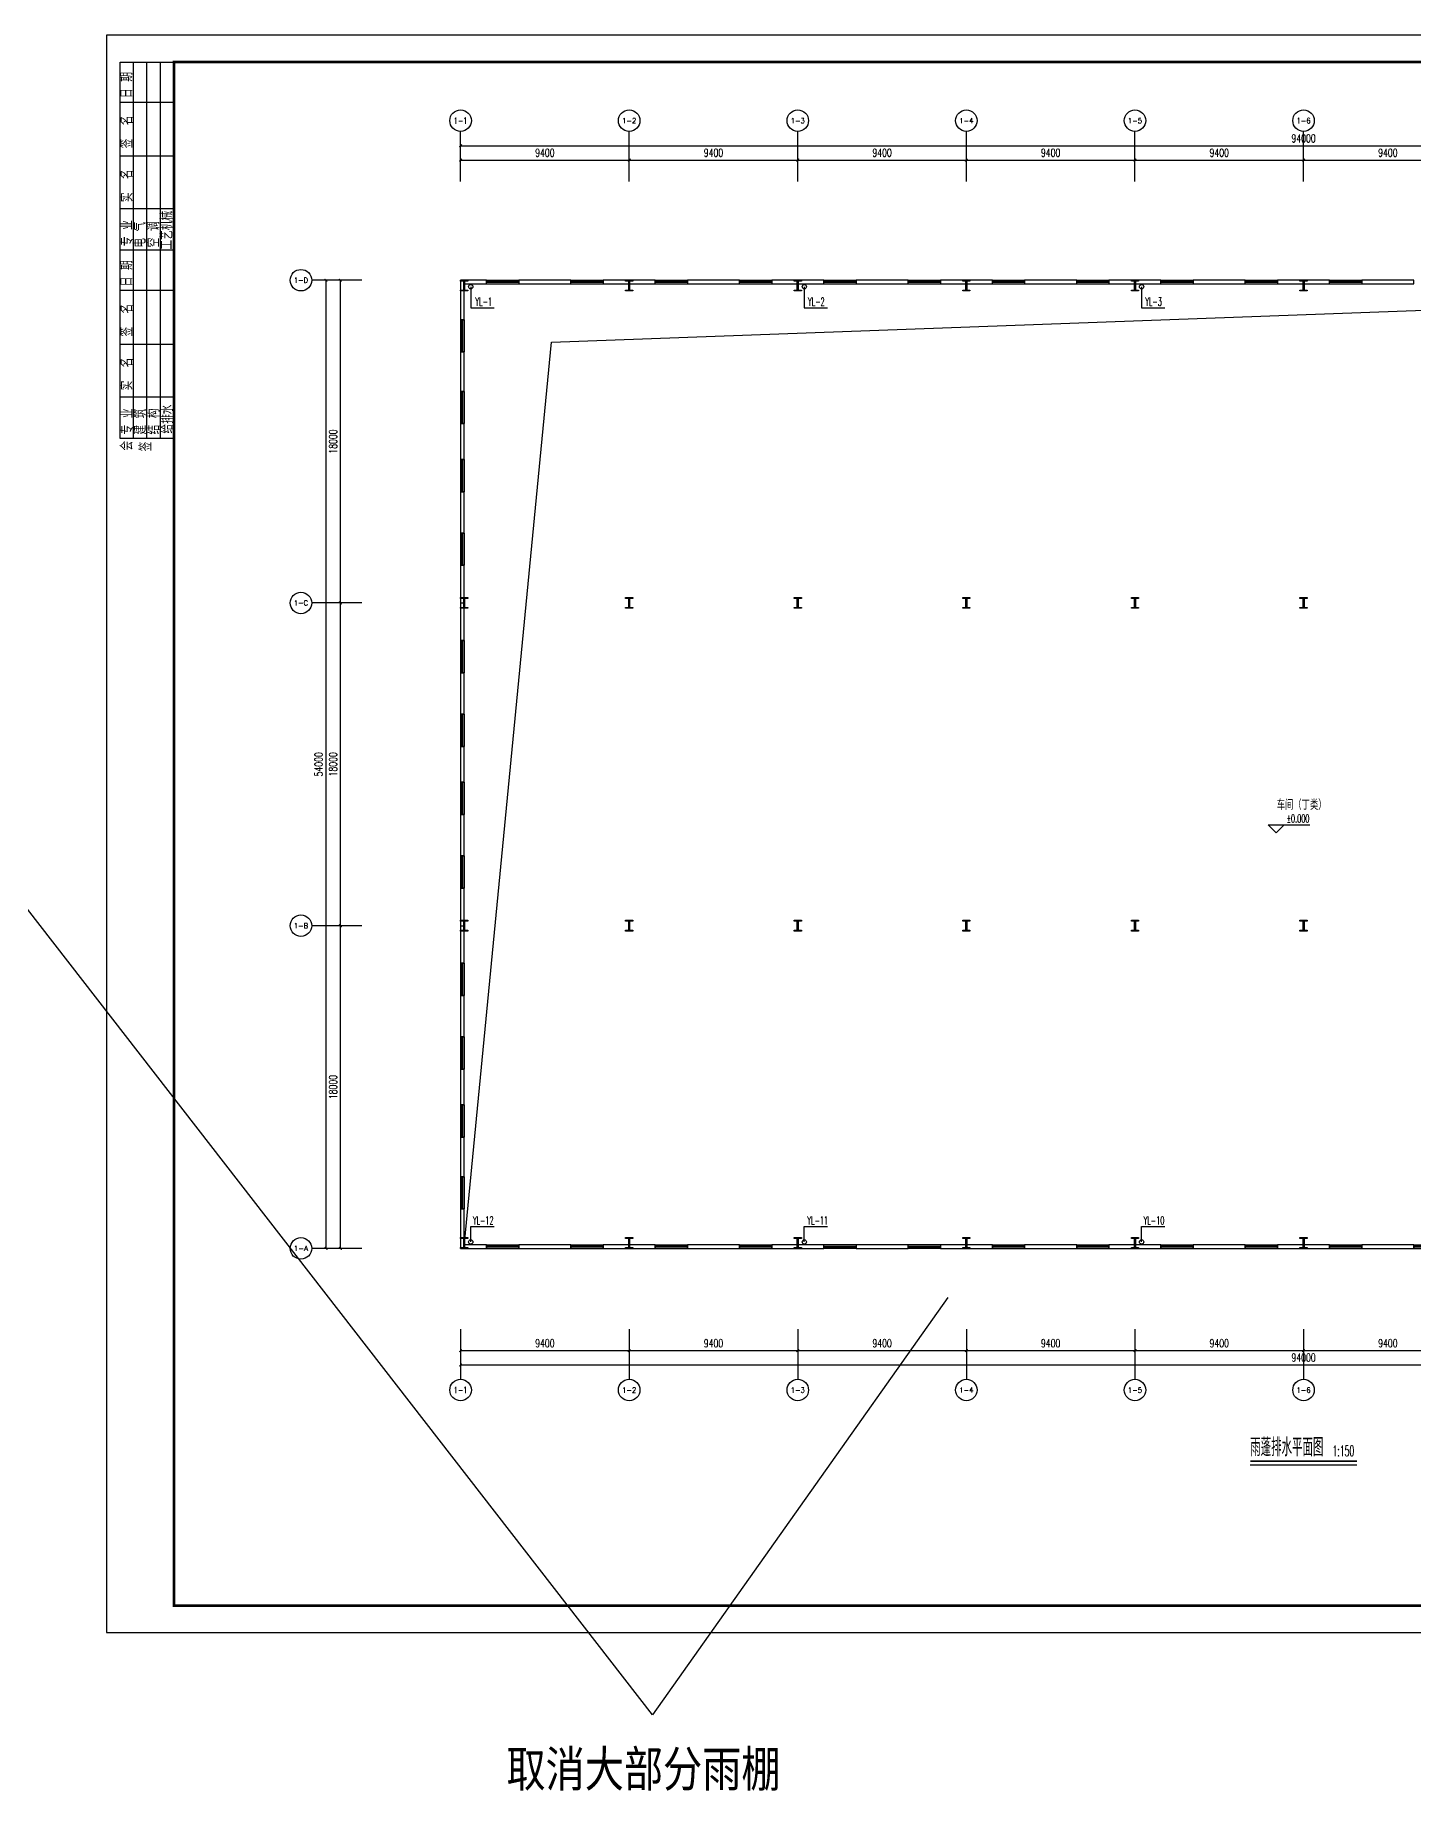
# Model space of a CAD drawing. Extents: x -539947 to 213937, y -712430 to -438816.
# Drawn here: x -113323 to -36453, y -536743 to -438816 of the extents above; entities that cross this region are included whole.
import ezdxf
from ezdxf.enums import TextEntityAlignment as Align

# ---------------------------------------------------------------- set-up
doc = ezdxf.new("R2010")
doc.units = 0
doc.header["$LTSCALE"] = 1000
doc.header["$MEASUREMENT"] = 0
doc.linetypes.add('DASH', pattern=[0.35, 0.25, -0.1])
for name, color, linetype in [('2', 2, 'Continuous'), ('4', 4, 'Continuous'), ('9', 9, 'Continuous'), ('AXIS', 3, 'Continuous'), ('AXIS_TEXT', 7, 'Continuous'), ('DIM_ELEV', 3, 'Continuous'), ('DIM_SYMB', 3, 'Continuous'), ('GRID', 4, 'Continuous'), ('PUB_TITLE', 4, 'Continuous'), ('TWT_LEAD', 3, 'Continuous'), ('TWT_TEXT', 7, 'Continuous'), ('VPIPE-雨水', 222, 'DASH'), ('WALL', 7, 'Continuous'), ('WINDOW', 4, 'Continuous')]:
    doc.layers.add(name, color=color, linetype=linetype)
doc.styles.add('-宋体', font='simsun_0.shx', dxfattribs={"width": 0.8})
doc.styles.add('_TCH_AXIS', font='COMPLEX', dxfattribs={"bigfont": 'GBCBIG'})
doc.styles.add('_TCH_DIM', font='SIMPLEX.shx', dxfattribs={"width": 0.8, "bigfont": 'GBCBIG.shx'})
doc.styles.add('_TCH_DIM_T3', font='SIMPLEX', dxfattribs={"width": 0.705882, "bigfont": 'GBCBIG'})
doc.styles.add('COMPLEX', font='COMPLEX')
doc.styles.add('天正', font='simplex.shx', dxfattribs={"width": 0.7, "bigfont": 'hztxt.shx'})
doc.dimstyles.new('_TCH_ARCH&&150', dxfattribs={"dimtxt": 446.25, "dimasz": 150, "dimexe": 375, "dimexo": 450, "dimgap": 189.375, "dimtad": 1, "dimdec": 0, "dimzin": 0, "dimdsep": 46, "dimtxsty": '_TCH_DIM_T3', "dimblk": 'ARCHTICK', "dimcen": 0.09, "dimclrt": 7, "dimazin": 2, "dimtfac": 1, "dimtdec": 0, "dimtix": 1, "dimtmove": 2, "dimatfit": 3, "dimfxl": 1, "dimtolj": 1, "dimtzin": 0, "dimarcsym": 0})

# ---------------------------------------------------------------- blocks, each defined once
blk = doc.blocks.new('小签')
at = {"layer": '4'}
for p, q in [((-16433, 275229), (-16433, 289229)), ((-16433, 289229), (-14433, 289229)), ((-15933, 275229), (-15933, 289229)), ((-15433, 275229), (-15433, 289229)), ((-14933, 275229), (-14933, 289229)), ((-14433, 275229), (-14433, 289229)), ((-14433, 287729), (-16433, 287729)), ((-14433, 285729), (-16433, 285729)), ((-14433, 283773), (-16433, 283773)), ((-14433, 282229), (-16433, 282229)), ((-14433, 280729), (-16433, 280729)), ((-14433, 278729), (-16433, 278729)), ((-14433, 276773), (-16433, 276773)), ((-14433, 275229), (-16433, 275229))]:
    blk.add_line(p, q, dxfattribs=at)
at = {"layer": '4', "style": '_TCH_DIM', "width": 0.8}
for s, p in [('日 期', (-15971, 287889)), ('签  名', (-15966, 286022)), ('实  名', (-15966, 284022)), ('专 业', (-15960, 282382)), ('电 气', (-15476, 282324)), ('空 调', (-14973, 282341)), ('工艺机械', (-14479, 282255)), ('日 期', (-15971, 280889)), ('签  名', (-15966, 279022)), ('实  名', (-15966, 277022)), ('给排水', (-14463, 275413)), ('专 业', (-15952, 275382)), ('建 筑', (-15465, 275376)), ('结 构', (-14963, 275380)), ('会', (-15962, 274781)), ('签', (-15258, 274757))]:
    blk.add_text(s, height=450, rotation=90, dxfattribs=at).set_placement(p)
blk = doc.blocks.new('A$C4D50352B')
h = blk.add_hatch(color=256)
h.dxf.hatch_style = 1
h.paths.add_polyline_path([(0, 600), (400, 600), (400, 550), (225, 550), (225, 50), (400, 50), (400, 0), (0, 0), (0, 50), (175, 50), (175, 550), (0, 550)])
blk.add_lwpolyline([(0, 600), (400, 600), (400, 550), (225, 550), (225, 50), (400, 50), (400, 0), (0, 0), (0, 50), (175, 50), (175, 550), (0, 550)], close=True)
blk = doc.blocks.new('sdbadbasdbsd')
for p in [(-214600, -203190), (-205400, -203190), (-196000, -203190), (-186600, -203190), (-177200, -203190), (-167800, -203190), (-158400, -203190), (-149000, -203190), (-139600, -203190), (-130200, -203190), (-121000, -203190), (-214600, -220890), (-205400, -220890), (-196000, -220890), (-186600, -220890), (-177200, -220890), (-167800, -220890), (-158400, -220890), (-149000, -220890), (-139600, -220890), (-130200, -220890), (-121000, -220890), (-214600, -238890), (-205400, -238890), (-196000, -238890), (-186600, -238890), (-177200, -238890), (-167800, -238890), (-158400, -238890), (-149000, -238890), (-139600, -238890), (-130200, -238890), (-121000, -238890), (-214600, -256590), (-205400, -256590), (-196000, -256590), (-186600, -256590), (-177200, -256590), (-167800, -256590), (-158400, -256590), (-149000, -256590), (-139600, -256590), (-130200, -256590), (-121000, -256590)]:
    blk.add_blockref('A$C4D50352B', p)
blk = doc.blocks.new('$WINLIB2D$00000001')
at = {"color": 0}
for points in [[(-0.5, 0.5), (-0.5, -0.5)], [(-0.5, 0.5), (0.5, 0.5)], [(0.5, 0.167), (-0.5, 0.167)], [(0.5, -0.5), (0.5, 0.5)], [(0.5, -0.167), (-0.5, -0.167)], [(-0.5, -0.5), (0.5, -0.5)]]:
    blk.add_lwpolyline(points, dxfattribs=at)
blk = doc.blocks.new('_AXISO')
blk.add_circle((0, 0), 0.5)
at = {"layer": 'AXIS_TEXT', "style": 'COMPLEX', "width": 1.041667}
blk.add_attdef('A', text='', height=0.56, dxfattribs=at).set_placement((-0.25, -0.28), (0.25, -0.28), align=Align.FIT)
blk = doc.blocks.new('_ArchTick')
at = {"color": 0, "linetype": 'ByBlock', "const_width": 0.4}
blk.add_lwpolyline([(-0.5, -0.5), (0.5, 0.5)], dxfattribs=at)
blk = doc.blocks.new('*D229')
at = {"layer": 'AXIS', "color": 0, "lineweight": -2, "transparency": 16777216}
for p, q in [((9500, 3550), (9500, 1625)), ((103500, 3550), (103500, 1625)), ((9500, 2000), (103500, 2000))]:
    blk.add_line(p, q, dxfattribs=at)
at = {"layer": 'Defpoints', "color": 0, "transparency": 16777216}
for p in [(9500, 4000), (103500, 4000), (103500, 2000)]:
    blk.add_point(p, dxfattribs=at)
at = {"layer": 'AXIS', "color": 0, "lineweight": -2, "transparency": 16777216, "xscale": 150, "yscale": 150, "zscale": 150, "rotation": 180}
blk.add_blockref('_ArchTick', (9500, 2000), dxfattribs=at)
at = {"layer": 'AXIS', "color": 0, "lineweight": -2, "transparency": 16777216, "xscale": 150, "yscale": 150, "zscale": 150}
blk.add_blockref('_ArchTick', (103500, 2000), dxfattribs=at)
at = {"layer": 'AXIS', "color": 7, "transparency": 16777216, "insert": (56500, 2412), "char_height": 446.2, "attachment_point": 5, "style": '_TCH_DIM_T3'}
blk.add_mtext('\\A1;94000', dxfattribs=at)
blk = doc.blocks.new('*D230')
at = {"layer": 'AXIS', "color": 0, "lineweight": -2, "transparency": 16777216}
for p, q in [((9500, 3550), (9500, 2425)), ((18900, 3550), (18900, 2425)), ((9500, 2800), (18900, 2800))]:
    blk.add_line(p, q, dxfattribs=at)
at = {"layer": 'Defpoints', "color": 0, "transparency": 16777216}
for p in [(9500, 4000), (18900, 4000), (18900, 2800)]:
    blk.add_point(p, dxfattribs=at)
at = {"layer": 'AXIS', "color": 0, "lineweight": -2, "transparency": 16777216, "xscale": 150, "yscale": 150, "zscale": 150, "rotation": 180}
blk.add_blockref('_ArchTick', (9500, 2800), dxfattribs=at)
at = {"layer": 'AXIS', "color": 0, "lineweight": -2, "transparency": 16777216, "xscale": 150, "yscale": 150, "zscale": 150}
blk.add_blockref('_ArchTick', (18900, 2800), dxfattribs=at)
at = {"layer": 'AXIS', "color": 7, "transparency": 16777216, "insert": (14200, 3212), "char_height": 446.2, "attachment_point": 5, "style": '_TCH_DIM_T3'}
blk.add_mtext('\\A1;9400', dxfattribs=at)
blk = doc.blocks.new('*D231')
at = {"layer": 'AXIS', "color": 0, "lineweight": -2, "transparency": 16777216}
for p, q in [((18900, 3550), (18900, 2425)), ((28300, 3550), (28300, 2425)), ((18900, 2800), (28300, 2800))]:
    blk.add_line(p, q, dxfattribs=at)
at = {"layer": 'Defpoints', "color": 0, "transparency": 16777216}
for p in [(18900, 4000), (28300, 4000), (28300, 2800)]:
    blk.add_point(p, dxfattribs=at)
at = {"layer": 'AXIS', "color": 0, "lineweight": -2, "transparency": 16777216, "xscale": 150, "yscale": 150, "zscale": 150, "rotation": 180}
blk.add_blockref('_ArchTick', (18900, 2800), dxfattribs=at)
at = {"layer": 'AXIS', "color": 0, "lineweight": -2, "transparency": 16777216, "xscale": 150, "yscale": 150, "zscale": 150}
blk.add_blockref('_ArchTick', (28300, 2800), dxfattribs=at)
at = {"layer": 'AXIS', "color": 7, "transparency": 16777216, "insert": (23600, 3212), "char_height": 446.2, "attachment_point": 5, "style": '_TCH_DIM_T3'}
blk.add_mtext('\\A1;9400', dxfattribs=at)
blk = doc.blocks.new('*D232')
at = {"layer": 'AXIS', "color": 0, "lineweight": -2, "transparency": 16777216}
for p, q in [((28300, 3550), (28300, 2425)), ((37700, 3550), (37700, 2425)), ((28300, 2800), (37700, 2800))]:
    blk.add_line(p, q, dxfattribs=at)
at = {"layer": 'Defpoints', "color": 0, "transparency": 16777216}
for p in [(28300, 4000), (37700, 4000), (37700, 2800)]:
    blk.add_point(p, dxfattribs=at)
at = {"layer": 'AXIS', "color": 0, "lineweight": -2, "transparency": 16777216, "xscale": 150, "yscale": 150, "zscale": 150, "rotation": 180}
blk.add_blockref('_ArchTick', (28300, 2800), dxfattribs=at)
at = {"layer": 'AXIS', "color": 0, "lineweight": -2, "transparency": 16777216, "xscale": 150, "yscale": 150, "zscale": 150}
blk.add_blockref('_ArchTick', (37700, 2800), dxfattribs=at)
at = {"layer": 'AXIS', "color": 7, "transparency": 16777216, "insert": (33000, 3212), "char_height": 446.2, "attachment_point": 5, "style": '_TCH_DIM_T3'}
blk.add_mtext('\\A1;9400', dxfattribs=at)
blk = doc.blocks.new('*D233')
at = {"layer": 'AXIS', "color": 0, "lineweight": -2, "transparency": 16777216}
for p, q in [((37700, 3550), (37700, 2425)), ((47100, 3550), (47100, 2425)), ((37700, 2800), (47100, 2800))]:
    blk.add_line(p, q, dxfattribs=at)
at = {"layer": 'Defpoints', "color": 0, "transparency": 16777216}
for p in [(37700, 4000), (47100, 4000), (47100, 2800)]:
    blk.add_point(p, dxfattribs=at)
at = {"layer": 'AXIS', "color": 0, "lineweight": -2, "transparency": 16777216, "xscale": 150, "yscale": 150, "zscale": 150, "rotation": 180}
blk.add_blockref('_ArchTick', (37700, 2800), dxfattribs=at)
at = {"layer": 'AXIS', "color": 0, "lineweight": -2, "transparency": 16777216, "xscale": 150, "yscale": 150, "zscale": 150}
blk.add_blockref('_ArchTick', (47100, 2800), dxfattribs=at)
at = {"layer": 'AXIS', "color": 7, "transparency": 16777216, "insert": (42400, 3212), "char_height": 446.2, "attachment_point": 5, "style": '_TCH_DIM_T3'}
blk.add_mtext('\\A1;9400', dxfattribs=at)
blk = doc.blocks.new('*D234')
at = {"layer": 'AXIS', "color": 0, "lineweight": -2, "transparency": 16777216}
for p, q in [((47100, 3550), (47100, 2425)), ((56500, 3550), (56500, 2425)), ((47100, 2800), (56500, 2800))]:
    blk.add_line(p, q, dxfattribs=at)
at = {"layer": 'Defpoints', "color": 0, "transparency": 16777216}
for p in [(47100, 4000), (56500, 4000), (56500, 2800)]:
    blk.add_point(p, dxfattribs=at)
at = {"layer": 'AXIS', "color": 0, "lineweight": -2, "transparency": 16777216, "xscale": 150, "yscale": 150, "zscale": 150, "rotation": 180}
blk.add_blockref('_ArchTick', (47100, 2800), dxfattribs=at)
at = {"layer": 'AXIS', "color": 0, "lineweight": -2, "transparency": 16777216, "xscale": 150, "yscale": 150, "zscale": 150}
blk.add_blockref('_ArchTick', (56500, 2800), dxfattribs=at)
at = {"layer": 'AXIS', "color": 7, "transparency": 16777216, "insert": (51800, 3212), "char_height": 446.2, "attachment_point": 5, "style": '_TCH_DIM_T3'}
blk.add_mtext('\\A1;9400', dxfattribs=at)
blk = doc.blocks.new('*D235')
at = {"layer": 'AXIS', "color": 0, "lineweight": -2, "transparency": 16777216}
for p, q in [((56500, 3550), (56500, 2425)), ((65900, 3550), (65900, 2425)), ((56500, 2800), (65900, 2800))]:
    blk.add_line(p, q, dxfattribs=at)
at = {"layer": 'Defpoints', "color": 0, "transparency": 16777216}
for p in [(56500, 4000), (65900, 4000), (65900, 2800)]:
    blk.add_point(p, dxfattribs=at)
at = {"layer": 'AXIS', "color": 0, "lineweight": -2, "transparency": 16777216, "xscale": 150, "yscale": 150, "zscale": 150, "rotation": 180}
blk.add_blockref('_ArchTick', (56500, 2800), dxfattribs=at)
at = {"layer": 'AXIS', "color": 0, "lineweight": -2, "transparency": 16777216, "xscale": 150, "yscale": 150, "zscale": 150}
blk.add_blockref('_ArchTick', (65900, 2800), dxfattribs=at)
at = {"layer": 'AXIS', "color": 7, "transparency": 16777216, "insert": (61200, 3212), "char_height": 446.2, "attachment_point": 5, "style": '_TCH_DIM_T3'}
blk.add_mtext('\\A1;9400', dxfattribs=at)
blk = doc.blocks.new('*D240')
at = {"layer": 'AXIS', "color": 0, "lineweight": -2, "transparency": 16777216}
for p, q in [((9500, 68450), (9500, 70375)), ((9500, 70000), (103500, 70000)), ((103500, 68450), (103500, 70375))]:
    blk.add_line(p, q, dxfattribs=at)
at = {"layer": 'Defpoints', "color": 0, "transparency": 16777216}
for p in [(103500, 70000), (9500, 68000), (103500, 68000)]:
    blk.add_point(p, dxfattribs=at)
at = {"layer": 'AXIS', "color": 0, "lineweight": -2, "transparency": 16777216, "xscale": 150, "yscale": 150, "zscale": 150, "rotation": 180}
blk.add_blockref('_ArchTick', (9500, 70000), dxfattribs=at)
at = {"layer": 'AXIS', "color": 0, "lineweight": -2, "transparency": 16777216, "xscale": 150, "yscale": 150, "zscale": 150}
blk.add_blockref('_ArchTick', (103500, 70000), dxfattribs=at)
at = {"layer": 'AXIS', "color": 7, "transparency": 16777216, "insert": (56500, 70412), "char_height": 446.2, "attachment_point": 5, "style": '_TCH_DIM_T3'}
blk.add_mtext('\\A1;94000', dxfattribs=at)
blk = doc.blocks.new('*D241')
at = {"layer": 'AXIS', "color": 0, "lineweight": -2, "transparency": 16777216}
for p, q in [((9500, 68450), (9500, 69575)), ((18900, 68450), (18900, 69575)), ((9500, 69200), (18900, 69200))]:
    blk.add_line(p, q, dxfattribs=at)
at = {"layer": 'Defpoints', "color": 0, "transparency": 16777216}
for p in [(18900, 69200), (9500, 68000), (18900, 68000)]:
    blk.add_point(p, dxfattribs=at)
at = {"layer": 'AXIS', "color": 0, "lineweight": -2, "transparency": 16777216, "xscale": 150, "yscale": 150, "zscale": 150, "rotation": 180}
blk.add_blockref('_ArchTick', (9500, 69200), dxfattribs=at)
at = {"layer": 'AXIS', "color": 0, "lineweight": -2, "transparency": 16777216, "xscale": 150, "yscale": 150, "zscale": 150}
blk.add_blockref('_ArchTick', (18900, 69200), dxfattribs=at)
at = {"layer": 'AXIS', "color": 7, "transparency": 16777216, "insert": (14200, 69612), "char_height": 446.2, "attachment_point": 5, "style": '_TCH_DIM_T3'}
blk.add_mtext('\\A1;9400', dxfattribs=at)
blk = doc.blocks.new('*D242')
at = {"layer": 'AXIS', "color": 0, "lineweight": -2, "transparency": 16777216}
for p, q in [((18900, 68450), (18900, 69575)), ((28300, 68450), (28300, 69575)), ((18900, 69200), (28300, 69200))]:
    blk.add_line(p, q, dxfattribs=at)
at = {"layer": 'Defpoints', "color": 0, "transparency": 16777216}
for p in [(28300, 69200), (18900, 68000), (28300, 68000)]:
    blk.add_point(p, dxfattribs=at)
at = {"layer": 'AXIS', "color": 0, "lineweight": -2, "transparency": 16777216, "xscale": 150, "yscale": 150, "zscale": 150, "rotation": 180}
blk.add_blockref('_ArchTick', (18900, 69200), dxfattribs=at)
at = {"layer": 'AXIS', "color": 0, "lineweight": -2, "transparency": 16777216, "xscale": 150, "yscale": 150, "zscale": 150}
blk.add_blockref('_ArchTick', (28300, 69200), dxfattribs=at)
at = {"layer": 'AXIS', "color": 7, "transparency": 16777216, "insert": (23600, 69612), "char_height": 446.2, "attachment_point": 5, "style": '_TCH_DIM_T3'}
blk.add_mtext('\\A1;9400', dxfattribs=at)
blk = doc.blocks.new('*D243')
at = {"layer": 'AXIS', "color": 0, "lineweight": -2, "transparency": 16777216}
for p, q in [((28300, 68450), (28300, 69575)), ((37700, 68450), (37700, 69575)), ((28300, 69200), (37700, 69200))]:
    blk.add_line(p, q, dxfattribs=at)
at = {"layer": 'Defpoints', "color": 0, "transparency": 16777216}
for p in [(37700, 69200), (28300, 68000), (37700, 68000)]:
    blk.add_point(p, dxfattribs=at)
at = {"layer": 'AXIS', "color": 0, "lineweight": -2, "transparency": 16777216, "xscale": 150, "yscale": 150, "zscale": 150, "rotation": 180}
blk.add_blockref('_ArchTick', (28300, 69200), dxfattribs=at)
at = {"layer": 'AXIS', "color": 0, "lineweight": -2, "transparency": 16777216, "xscale": 150, "yscale": 150, "zscale": 150}
blk.add_blockref('_ArchTick', (37700, 69200), dxfattribs=at)
at = {"layer": 'AXIS', "color": 7, "transparency": 16777216, "insert": (33000, 69612), "char_height": 446.2, "attachment_point": 5, "style": '_TCH_DIM_T3'}
blk.add_mtext('\\A1;9400', dxfattribs=at)
blk = doc.blocks.new('*D244')
at = {"layer": 'AXIS', "color": 0, "lineweight": -2, "transparency": 16777216}
for p, q in [((37700, 68450), (37700, 69575)), ((47100, 68450), (47100, 69575)), ((37700, 69200), (47100, 69200))]:
    blk.add_line(p, q, dxfattribs=at)
at = {"layer": 'Defpoints', "color": 0, "transparency": 16777216}
for p in [(47100, 69200), (37700, 68000), (47100, 68000)]:
    blk.add_point(p, dxfattribs=at)
at = {"layer": 'AXIS', "color": 0, "lineweight": -2, "transparency": 16777216, "xscale": 150, "yscale": 150, "zscale": 150, "rotation": 180}
blk.add_blockref('_ArchTick', (37700, 69200), dxfattribs=at)
at = {"layer": 'AXIS', "color": 0, "lineweight": -2, "transparency": 16777216, "xscale": 150, "yscale": 150, "zscale": 150}
blk.add_blockref('_ArchTick', (47100, 69200), dxfattribs=at)
at = {"layer": 'AXIS', "color": 7, "transparency": 16777216, "insert": (42400, 69612), "char_height": 446.2, "attachment_point": 5, "style": '_TCH_DIM_T3'}
blk.add_mtext('\\A1;9400', dxfattribs=at)
blk = doc.blocks.new('*D245')
at = {"layer": 'AXIS', "color": 0, "lineweight": -2, "transparency": 16777216}
for p, q in [((47100, 68450), (47100, 69575)), ((56500, 68450), (56500, 69575)), ((47100, 69200), (56500, 69200))]:
    blk.add_line(p, q, dxfattribs=at)
at = {"layer": 'Defpoints', "color": 0, "transparency": 16777216}
for p in [(56500, 69200), (47100, 68000), (56500, 68000)]:
    blk.add_point(p, dxfattribs=at)
at = {"layer": 'AXIS', "color": 0, "lineweight": -2, "transparency": 16777216, "xscale": 150, "yscale": 150, "zscale": 150, "rotation": 180}
blk.add_blockref('_ArchTick', (47100, 69200), dxfattribs=at)
at = {"layer": 'AXIS', "color": 0, "lineweight": -2, "transparency": 16777216, "xscale": 150, "yscale": 150, "zscale": 150}
blk.add_blockref('_ArchTick', (56500, 69200), dxfattribs=at)
at = {"layer": 'AXIS', "color": 7, "transparency": 16777216, "insert": (51800, 69612), "char_height": 446.2, "attachment_point": 5, "style": '_TCH_DIM_T3'}
blk.add_mtext('\\A1;9400', dxfattribs=at)
blk = doc.blocks.new('*D246')
at = {"layer": 'AXIS', "color": 0, "lineweight": -2, "transparency": 16777216}
for p, q in [((56500, 68450), (56500, 69575)), ((65900, 68450), (65900, 69575)), ((56500, 69200), (65900, 69200))]:
    blk.add_line(p, q, dxfattribs=at)
at = {"layer": 'Defpoints', "color": 0, "transparency": 16777216}
for p in [(65900, 69200), (56500, 68000), (65900, 68000)]:
    blk.add_point(p, dxfattribs=at)
at = {"layer": 'AXIS', "color": 0, "lineweight": -2, "transparency": 16777216, "xscale": 150, "yscale": 150, "zscale": 150, "rotation": 180}
blk.add_blockref('_ArchTick', (56500, 69200), dxfattribs=at)
at = {"layer": 'AXIS', "color": 0, "lineweight": -2, "transparency": 16777216, "xscale": 150, "yscale": 150, "zscale": 150}
blk.add_blockref('_ArchTick', (65900, 69200), dxfattribs=at)
at = {"layer": 'AXIS', "color": 7, "transparency": 16777216, "insert": (61200, 69612), "char_height": 446.2, "attachment_point": 5, "style": '_TCH_DIM_T3'}
blk.add_mtext('\\A1;9400', dxfattribs=at)
blk = doc.blocks.new('*D251')
at = {"layer": 'AXIS', "color": 0, "lineweight": -2, "transparency": 16777216}
for p, q in [((3550, 62500), (1625, 62500)), ((2000, 8500), (2000, 62500)), ((3550, 8500), (1625, 8500))]:
    blk.add_line(p, q, dxfattribs=at)
at = {"layer": 'Defpoints', "color": 0, "transparency": 16777216}
for p in [(2000, 62500), (4000, 62500), (4000, 8500)]:
    blk.add_point(p, dxfattribs=at)
at = {"layer": 'AXIS', "color": 0, "lineweight": -2, "transparency": 16777216, "xscale": 150, "yscale": 150, "zscale": 150}
for p, rotation in [((2000, 62500), 90), ((2000, 8500), 270)]:
    blk.add_blockref('_ArchTick', p, dxfattribs=dict(at, rotation=rotation))
at = {"layer": 'AXIS', "color": 7, "transparency": 16777216, "insert": (1588, 35500), "char_height": 446.2, "attachment_point": 5, "rotation": 90, "style": '_TCH_DIM_T3'}
blk.add_mtext('\\A1;54000', dxfattribs=at)
blk = doc.blocks.new('*D252')
at = {"layer": 'AXIS', "color": 0, "lineweight": -2, "transparency": 16777216}
for p, q in [((3550, 26500), (2425, 26500)), ((2800, 8500), (2800, 26500)), ((3550, 8500), (2425, 8500))]:
    blk.add_line(p, q, dxfattribs=at)
at = {"layer": 'Defpoints', "color": 0, "transparency": 16777216}
for p in [(2800, 26500), (4000, 26500), (4000, 8500)]:
    blk.add_point(p, dxfattribs=at)
at = {"layer": 'AXIS', "color": 0, "lineweight": -2, "transparency": 16777216, "xscale": 150, "yscale": 150, "zscale": 150}
for p, rotation in [((2800, 26500), 90), ((2800, 8500), 270)]:
    blk.add_blockref('_ArchTick', p, dxfattribs=dict(at, rotation=rotation))
at = {"layer": 'AXIS', "color": 7, "transparency": 16777216, "insert": (2388, 17500), "char_height": 446.2, "attachment_point": 5, "rotation": 90, "style": '_TCH_DIM_T3'}
blk.add_mtext('\\A1;18000', dxfattribs=at)
blk = doc.blocks.new('*D253')
at = {"layer": 'AXIS', "color": 0, "lineweight": -2, "transparency": 16777216}
for p, q in [((3550, 44500), (2425, 44500)), ((2800, 26500), (2800, 44500)), ((3550, 26500), (2425, 26500))]:
    blk.add_line(p, q, dxfattribs=at)
at = {"layer": 'Defpoints', "color": 0, "transparency": 16777216}
for p in [(2800, 44500), (4000, 44500), (4000, 26500)]:
    blk.add_point(p, dxfattribs=at)
at = {"layer": 'AXIS', "color": 0, "lineweight": -2, "transparency": 16777216, "xscale": 150, "yscale": 150, "zscale": 150}
for p, rotation in [((2800, 44500), 90), ((2800, 26500), 270)]:
    blk.add_blockref('_ArchTick', p, dxfattribs=dict(at, rotation=rotation))
at = {"layer": 'AXIS', "color": 7, "transparency": 16777216, "insert": (2388, 35500), "char_height": 446.2, "attachment_point": 5, "rotation": 90, "style": '_TCH_DIM_T3'}
blk.add_mtext('\\A1;18000', dxfattribs=at)
blk = doc.blocks.new('*D254')
at = {"layer": 'AXIS', "color": 0, "lineweight": -2, "transparency": 16777216}
for p, q in [((3550, 62500), (2425, 62500)), ((2800, 44500), (2800, 62500)), ((3550, 44500), (2425, 44500))]:
    blk.add_line(p, q, dxfattribs=at)
at = {"layer": 'Defpoints', "color": 0, "transparency": 16777216}
for p in [(2800, 62500), (4000, 62500), (4000, 44500)]:
    blk.add_point(p, dxfattribs=at)
at = {"layer": 'AXIS', "color": 0, "lineweight": -2, "transparency": 16777216, "xscale": 150, "yscale": 150, "zscale": 150}
for p, rotation in [((2800, 62500), 90), ((2800, 44500), 270)]:
    blk.add_blockref('_ArchTick', p, dxfattribs=dict(at, rotation=rotation))
at = {"layer": 'AXIS', "color": 7, "transparency": 16777216, "insert": (2388, 53500), "char_height": 446.2, "attachment_point": 5, "rotation": 90, "style": '_TCH_DIM_T3'}
blk.add_mtext('\\A1;18000', dxfattribs=at)
blk = doc.blocks.new('A$C161D0486')
at = {"layer": '9'}
blk.add_lwpolyline([(9725, 8800), (14574.2, 59044.1), (103300, 62300)], dxfattribs=at)
at = {"layer": 'AXIS'}
for p, q in [((9500, 68000), (9500, 70800)), ((18900, 68000), (18900, 70800)), ((28300, 68000), (28300, 70800)), ((37700, 68000), (37700, 70800)), ((47100, 68000), (47100, 70800)), ((56500, 68000), (56500, 70800)), ((4000, 62500), (1200, 62500)), ((4000, 44500), (1200, 44500)), ((4000, 26500), (1200, 26500)), ((4000, 8500), (1200, 8500)), ((9500, 4000), (9500, 1200)), ((18900, 4000), (18900, 1200)), ((28300, 4000), (28300, 1200)), ((37700, 4000), (37700, 1200)), ((47100, 4000), (47100, 1200)), ((56500, 4000), (56500, 1200))]:
    blk.add_line(p, q, dxfattribs=at)
at = {"layer": 'DIM_ELEV'}
for p, q in [((54969, 31683.3), (54519, 32133.3)), ((54519, 32133.3), (56850.3, 32133.3)), ((54969, 31683.3), (55419, 32133.3))]:
    blk.add_line(p, q, dxfattribs=at)
at = {"layer": 'GRID', "color": 6}
for p, q in [((9500, 44500), (9700, 44500)), ((9500, 26500), (9700, 26500))]:
    blk.add_line(p, q, dxfattribs=at)
at = {"layer": 'WALL'}
for p, q in [((10950, 62500), (9500, 62500)), ((9500, 62500), (9500, 60300)), ((9700, 62300), (10950, 62300)), ((9700, 60300), (9700, 62300)), ((10950, 62300), (10950, 62500)), ((15650, 62500), (12750, 62500)), ((12750, 62500), (12750, 62300)), ((12750, 62300), (15650, 62300)), ((15650, 62300), (15650, 62500)), ((20350, 62500), (17450, 62500)), ((17450, 62500), (17450, 62300)), ((17450, 62300), (20350, 62300)), ((20350, 62300), (20350, 62500)), ((25050, 62500), (22150, 62500)), ((22150, 62500), (22150, 62300)), ((22150, 62300), (25050, 62300)), ((25050, 62300), (25050, 62500)), ((29750, 62500), (26850, 62500)), ((26850, 62500), (26850, 62300)), ((26850, 62300), (29750, 62300)), ((29750, 62300), (29750, 62500)), ((34450, 62500), (31550, 62500)), ((31550, 62500), (31550, 62300)), ((31550, 62300), (34450, 62300)), ((34450, 62300), (34450, 62500)), ((39150, 62500), (36250, 62500)), ((36250, 62500), (36250, 62300)), ((36250, 62300), (39150, 62300)), ((39150, 62300), (39150, 62500)), ((43850, 62500), (40950, 62500)), ((40950, 62500), (40950, 62300)), ((40950, 62300), (43850, 62300)), ((43850, 62300), (43850, 62500)), ((48550, 62500), (45650, 62500)), ((45650, 62500), (45650, 62300)), ((45650, 62300), (48550, 62300)), ((48550, 62300), (48550, 62500)), ((53250, 62500), (50350, 62500)), ((50350, 62500), (50350, 62300)), ((50350, 62300), (53250, 62300)), ((53250, 62300), (53250, 62500)), ((57950, 62500), (55050, 62500)), ((55050, 62500), (55050, 62300)), ((55050, 62300), (57950, 62300)), ((57950, 62300), (57950, 62500)), ((62650, 62500), (59750, 62500)), ((59750, 62500), (59750, 62300)), ((59750, 62300), (62650, 62300)), ((62650, 62300), (62650, 62500)), ((9500, 60300), (9700, 60300)), ((9700, 58500), (9500, 58500)), ((9500, 58500), (9500, 56300)), ((9700, 56300), (9700, 58500)), ((9500, 56300), (9700, 56300)), ((9700, 54500), (9500, 54500)), ((9500, 54500), (9500, 52500)), ((9700, 52500), (9700, 54500)), ((9500, 52500), (9700, 52500)), ((9700, 50700), (9500, 50700)), ((9500, 50700), (9500, 48400)), ((9700, 48400), (9700, 50700)), ((9500, 48400), (9700, 48400)), ((9700, 46600), (9500, 46600)), ((9500, 46600), (9500, 42400)), ((9700, 42400), (9700, 46600)), ((9500, 42400), (9700, 42400)), ((9700, 40600), (9500, 40600)), ((9500, 40600), (9500, 38300)), ((9700, 38300), (9700, 40600)), ((9500, 38300), (9700, 38300)), ((9700, 36500), (9500, 36500)), ((9500, 36500), (9500, 34500)), ((9700, 34500), (9700, 36500)), ((9500, 34500), (9700, 34500)), ((9700, 32700), (9500, 32700)), ((9500, 32700), (9500, 30400)), ((9700, 30400), (9700, 32700)), ((9500, 30400), (9700, 30400)), ((9700, 28600), (9500, 28600)), ((9500, 28600), (9500, 24400)), ((9700, 24400), (9700, 28600)), ((9500, 24400), (9700, 24400)), ((9700, 22600), (9500, 22600)), ((9500, 22600), (9500, 20300)), ((9700, 20300), (9700, 22600)), ((9500, 20300), (9700, 20300)), ((9700, 18500), (9500, 18500)), ((9500, 18500), (9500, 16500)), ((9700, 16500), (9700, 18500)), ((9500, 16500), (9700, 16500)), ((9700, 14700), (9500, 14700)), ((9500, 14700), (9500, 12500)), ((9700, 12500), (9700, 14700)), ((9500, 12500), (9700, 12500)), ((9700, 10700), (9500, 10700)), ((9500, 10700), (9500, 8500)), ((9700, 8700), (9700, 10700)), ((9500, 8500), (10950, 8500)), ((10950, 8700), (9700, 8700)), ((10950, 8500), (10950, 8700)), ((15650, 8700), (12750, 8700)), ((12750, 8700), (12750, 8500)), ((12750, 8500), (15650, 8500)), ((15650, 8500), (15650, 8700)), ((20350, 8700), (17450, 8700)), ((17450, 8700), (17450, 8500)), ((17450, 8500), (20350, 8500)), ((20350, 8500), (20350, 8700)), ((25050, 8700), (22150, 8700)), ((22150, 8700), (22150, 8500)), ((22150, 8500), (25050, 8500)), ((25050, 8500), (25050, 8700)), ((29750, 8700), (26850, 8700)), ((26850, 8700), (26850, 8500)), ((26850, 8500), (29750, 8500)), ((29750, 8500), (29750, 8700)), ((34450, 8700), (31550, 8700)), ((31550, 8700), (31550, 8500)), ((31550, 8500), (34450, 8500)), ((34450, 8500), (34450, 8700)), ((39150, 8700), (36250, 8700)), ((36250, 8700), (36250, 8500)), ((36250, 8500), (39150, 8500)), ((39150, 8500), (39150, 8700)), ((43850, 8700), (40950, 8700)), ((40950, 8700), (40950, 8500)), ((40950, 8500), (43850, 8500)), ((43850, 8500), (43850, 8700)), ((48550, 8700), (45650, 8700)), ((45650, 8700), (45650, 8500)), ((45650, 8500), (48550, 8500)), ((48550, 8500), (48550, 8700)), ((53250, 8700), (50350, 8700)), ((50350, 8700), (50350, 8500)), ((50350, 8500), (53250, 8500)), ((53250, 8500), (53250, 8700)), ((57950, 8700), (55050, 8700)), ((55050, 8700), (55050, 8500)), ((55050, 8500), (57950, 8500)), ((57950, 8500), (57950, 8700)), ((62650, 8700), (59750, 8700)), ((59750, 8700), (59750, 8500)), ((59750, 8500), (62650, 8500)), ((62650, 8500), (62650, 8700))]:
    blk.add_line(p, q, dxfattribs=at)
at = {"layer": '9'}
blk.add_blockref('sdbadbasdbsd', (224099.8, 265090.4), dxfattribs=at)
at = {"layer": 'AXIS'}
ref = blk.add_blockref('_AXISO', (9500, 71400), dxfattribs=dict(at, xscale=1200, yscale=1200, zscale=1200))
ref.add_attrib('A', '1-1', dxfattribs={"layer": 'AXIS_TEXT', "height": 342.67, "style": '_TCH_AXIS', "width": 0.94}).set_placement((9116.5, 71228.7), (9883.5, 71228.7), align=Align.FIT)
ref = blk.add_blockref('_AXISO', (18900, 71400), dxfattribs=dict(at, xscale=1200, yscale=1200, zscale=1200))
ref.add_attrib('A', '1-2', dxfattribs={"layer": 'AXIS_TEXT', "height": 294.94, "style": '_TCH_AXIS', "width": 1.018182}).set_placement((18506.7, 71252.5), (19293.3, 71252.5), align=Align.FIT)
ref = blk.add_blockref('_AXISO', (28300, 71400), dxfattribs=dict(at, xscale=1200, yscale=1200, zscale=1200))
ref.add_attrib('A', '1-3', dxfattribs={"layer": 'AXIS_TEXT', "height": 294.94, "style": '_TCH_AXIS', "width": 1.018182}).set_placement((27906.7, 71252.5), (28693.3, 71252.5), align=Align.FIT)
ref = blk.add_blockref('_AXISO', (37700, 71400), dxfattribs=dict(at, xscale=1200, yscale=1200, zscale=1200))
ref.add_attrib('A', '1-4', dxfattribs={"layer": 'AXIS_TEXT', "height": 290.39, "style": '_TCH_AXIS'}).set_placement((37305.9, 71254.8), (38094.1, 71254.8), align=Align.FIT)
ref = blk.add_blockref('_AXISO', (47100, 71400), dxfattribs=dict(at, xscale=1200, yscale=1200, zscale=1200))
ref.add_attrib('A', '1-5', dxfattribs={"layer": 'AXIS_TEXT', "height": 294.94, "style": '_TCH_AXIS', "width": 1.018182}).set_placement((46706.7, 71252.5), (47493.3, 71252.5), align=Align.FIT)
ref = blk.add_blockref('_AXISO', (56500, 71400), dxfattribs=dict(at, xscale=1200, yscale=1200, zscale=1200))
ref.add_attrib('A', '1-6', dxfattribs={"layer": 'AXIS_TEXT', "height": 299.63, "style": '_TCH_AXIS'}).set_placement((56107.6, 71250.2), (56892.4, 71250.2), align=Align.FIT)
ref = blk.add_blockref('_AXISO', (600, 62500), dxfattribs=dict(at, xscale=1200, yscale=1200, zscale=1200))
ref.add_attrib('A', '1-D', dxfattribs={"layer": 'AXIS_TEXT', "height": 294.94, "style": '_TCH_AXIS', "width": 0.965517}).set_placement((206.7, 62352.5), (993.3, 62352.5), align=Align.FIT)
ref = blk.add_blockref('_AXISO', (600, 44500), dxfattribs=dict(at, xscale=1200, yscale=1200, zscale=1200))
ref.add_attrib('A', '1-C', dxfattribs={"layer": 'AXIS_TEXT', "height": 290.39, "style": '_TCH_AXIS', "width": 1.017857}).set_placement((205.9, 44354.8), (994.1, 44354.8), align=Align.FIT)
ref = blk.add_blockref('_AXISO', (600, 26500), dxfattribs=dict(at, xscale=1200, yscale=1200, zscale=1200))
ref.add_attrib('A', '1-B', dxfattribs={"layer": 'AXIS_TEXT', "height": 294.94, "style": '_TCH_AXIS', "width": 0.965517}).set_placement((206.7, 26352.5), (993.3, 26352.5), align=Align.FIT)
ref = blk.add_blockref('_AXISO', (600, 8500), dxfattribs=dict(at, xscale=1200, yscale=1200, zscale=1200))
ref.add_attrib('A', '1-A', dxfattribs={"layer": 'AXIS_TEXT', "height": 285.97, "style": '_TCH_AXIS', "width": 0.983051}).set_placement((205.1, 8357), (994.9, 8357), align=Align.FIT)
ref = blk.add_blockref('_AXISO', (9500, 600), dxfattribs=dict(at, xscale=1200, yscale=1200, zscale=1200))
ref.add_attrib('A', '1-1', dxfattribs={"layer": 'AXIS_TEXT', "height": 342.67, "style": '_TCH_AXIS', "width": 0.94}).set_placement((9116.5, 428.7), (9883.5, 428.7), align=Align.FIT)
ref = blk.add_blockref('_AXISO', (18900, 600), dxfattribs=dict(at, xscale=1200, yscale=1200, zscale=1200))
ref.add_attrib('A', '1-2', dxfattribs={"layer": 'AXIS_TEXT', "height": 294.94, "style": '_TCH_AXIS', "width": 1.018182}).set_placement((18506.7, 452.5), (19293.3, 452.5), align=Align.FIT)
ref = blk.add_blockref('_AXISO', (28300, 600), dxfattribs=dict(at, xscale=1200, yscale=1200, zscale=1200))
ref.add_attrib('A', '1-3', dxfattribs={"layer": 'AXIS_TEXT', "height": 294.94, "style": '_TCH_AXIS', "width": 1.018182}).set_placement((27906.7, 452.5), (28693.3, 452.5), align=Align.FIT)
ref = blk.add_blockref('_AXISO', (37700, 600), dxfattribs=dict(at, xscale=1200, yscale=1200, zscale=1200))
ref.add_attrib('A', '1-4', dxfattribs={"layer": 'AXIS_TEXT', "height": 290.39, "style": '_TCH_AXIS'}).set_placement((37305.9, 454.8), (38094.1, 454.8), align=Align.FIT)
ref = blk.add_blockref('_AXISO', (47100, 600), dxfattribs=dict(at, xscale=1200, yscale=1200, zscale=1200))
ref.add_attrib('A', '1-5', dxfattribs={"layer": 'AXIS_TEXT', "height": 294.94, "style": '_TCH_AXIS', "width": 1.018182}).set_placement((46706.7, 452.5), (47493.3, 452.5), align=Align.FIT)
ref = blk.add_blockref('_AXISO', (56500, 600), dxfattribs=dict(at, xscale=1200, yscale=1200, zscale=1200))
ref.add_attrib('A', '1-6', dxfattribs={"layer": 'AXIS_TEXT', "height": 299.63, "style": '_TCH_AXIS'}).set_placement((56107.6, 450.2), (56892.4, 450.2), align=Align.FIT)
at = {"layer": 'WINDOW'}
for p, xscale, yscale, zscale, rotation in [((11850, 62400), -1800, 200, -1800, 180), ((16550, 62400), -1800, 200, -1800, 180), ((21250, 62400), -1800, 200, -1800, 180), ((25950, 62400), -1800, 200, -1800, 180), ((30650, 62400), -1800, 200, -1800, 180), ((35350, 62400), -1800, 200, -1800, 180), ((40050, 62400), -1800, 200, -1800, 180), ((44750, 62400), -1800, 200, -1800, 180), ((49450, 62400), -1800, 200, -1800, 180), ((54150, 62400), -1800, 200, -1800, 180), ((58850, 62400), -1800, 200, -1800, 180), ((9600, 59400), -1800, -200, -1800, 90), ((9600, 55400), -1800, -200, -1800, 90), ((9600, 51600), -1800, -200, -1800, 90), ((9600, 47500), -1800, -200, -1800, 90), ((9600, 41500), -1800, -200, -1800, 90), ((9600, 37400), -1800, -200, -1800, 90), ((9600, 33600), -1800, -200, -1800, 90), ((9600, 29500), -1800, -200, -1800, 90), ((9600, 23500), -1800, -200, -1800, 90), ((9600, 19400), -1800, -200, -1800, 90), ((9600, 15600), -1800, -200, -1800, 90), ((9600, 11600), -1800, -200, -1800, 90), ((11850, 8600), -1800, -200, -1800, 180), ((16550, 8600), -1800, -200, -1800, 180), ((21250, 8600), -1800, -200, -1800, 180), ((25950, 8600), -1800, -200, -1800, 180), ((30650, 8600), 1800, -200, 1800, 180), ((35350, 8600), 1800, -200, 1800, 180), ((40050, 8600), -1800, -200, -1800, 180), ((44750, 8600), -1800, -200, -1800, 180), ((49450, 8600), -1800, -200, -1800, 180), ((54150, 8600), -1800, -200, -1800, 180), ((58850, 8600), -1800, -200, -1800, 180), ((63550, 8600), -1800, -200, -1800, 180)]:
    blk.add_blockref('$WINLIB2D$00000001', p, dxfattribs=dict(at, xscale=xscale, yscale=yscale, zscale=zscale, rotation=rotation))
at = {"layer": 'DIM_ELEV', "color": 7, "style": '天正', "width": 0.525}
blk.add_text('%%P0.000', height=456, dxfattribs=at).set_placement((55551.3, 32247.3))
at = {"layer": 'TWT_TEXT', "style": '_TCH_DIM', "width": 0.8}
blk.add_text('车间（丁类）', height=578.72, dxfattribs=at).set_placement((55004, 32958.7))
at = {"layer": 'AXIS'}
for p1, p2, distance, picture, middle in [((9500, 68000), (103500, 68000), 2000, '*D240', (56500, 70412.5)), ((9500, 68000), (18900, 68000), 1200, '*D241', (14200, 69612.5)), ((18900, 68000), (28300, 68000), 1200, '*D242', (23600, 69612.5)), ((28300, 68000), (37700, 68000), 1200, '*D243', (33000, 69612.5)), ((37700, 68000), (47100, 68000), 1200, '*D244', (42400, 69612.5)), ((47100, 68000), (56500, 68000), 1200, '*D245', (51800, 69612.5)), ((56500, 68000), (65900, 68000), 1200, '*D246', (61200, 69612.5)), ((4000, 8500), (4000, 62500), 2000, '*D251', (1587.5, 35500)), ((4000, 44500), (4000, 62500), 1200, '*D254', (2387.5, 53500)), ((4000, 26500), (4000, 44500), 1200, '*D253', (2387.5, 35500)), ((4000, 8500), (4000, 26500), 1200, '*D252', (2387.5, 17500)), ((9500, 4000), (103500, 4000), -2000, '*D229', (56500, 2412.5)), ((9500, 4000), (18900, 4000), -1200, '*D230', (14200, 3212.5)), ((18900, 4000), (28300, 4000), -1200, '*D231', (23600, 3212.5)), ((28300, 4000), (37700, 4000), -1200, '*D232', (33000, 3212.5)), ((37700, 4000), (47100, 4000), -1200, '*D233', (42400, 3212.5)), ((47100, 4000), (56500, 4000), -1200, '*D234', (51800, 3212.5)), ((56500, 4000), (65900, 4000), -1200, '*D235', (61200, 3212.5))]:
    dim = blk.add_aligned_dim(p1=p1, p2=p2, distance=distance, dimstyle='_TCH_ARCH&&150', dxfattribs=at)
    dim.commit()
    dim.dimension.update_dxf_attribs({"geometry": picture, "text_midpoint": middle})

msp = doc.modelspace()

# ---------------------------------------------------------------- linework, layer by layer
at = {"layer": '2'}
for p, q in [((-78906.3, -532502.6), (-135930, -458980.6)), ((-62432.3, -509231.1), (-78906.3, -532502.6))]:
    msp.add_line(p, q, dxfattribs=at)
at = {"layer": 'DIM_SYMB', "const_width": 105}
msp.add_lwpolyline([(-45580, -518354.6), (-39626.3, -518354.6)], dxfattribs=at)
at = {"layer": 'DIM_SYMB'}
msp.add_lwpolyline([(-45580, -518564.6), (-39626.3, -518564.6)], dxfattribs=at)
at = {"layer": 'PUB_TITLE'}
msp.add_lwpolyline([(-109336.6, -527916.2), (48313.4, -527916.2), (48313.4, -438816.2), (-109336.6, -438816.2)], close=True, dxfattribs=at)
at = {"layer": 'PUB_TITLE', "const_width": 150}
msp.add_lwpolyline([(-105586.6, -526416.2), (46813.4, -526416.2), (46813.4, -440316.2), (-105586.6, -440316.2)], close=True, dxfattribs=at)
at = {"layer": 'TWT_LEAD'}
for p, q in [((-89037.7, -452852.2), (-89037.7, -454029.2)), ((-70437.7, -452852.2), (-70437.7, -454029.2)), ((-51637.7, -452852.2), (-51637.7, -454029.2)), ((-89037.7, -454029.2), (-87737.7, -454029.2)), ((-70437.7, -454029.2), (-69137.7, -454029.2)), ((-51637.7, -454029.2), (-50337.7, -454029.2)), ((-89037.7, -506121.3), (-89037.7, -505270.2)), ((-89037.7, -505270.2), (-87737.7, -505270.2)), ((-70437.7, -506121.3), (-70437.7, -505270.2)), ((-70437.7, -505270.2), (-69137.7, -505270.2)), ((-51637.7, -506121.3), (-51637.7, -505270.2)), ((-51637.7, -505270.2), (-50337.7, -505270.2))]:
    msp.add_line(p, q, dxfattribs=at)
at = {"layer": 'VPIPE-雨水', "linetype": 'Continuous'}
for centre in [(-89037.7, -452852.2), (-70437.7, -452852.2), (-51637.7, -452852.2), (-89037.7, -506121.3), (-70437.7, -506121.3), (-51637.7, -506121.3)]:
    msp.add_circle(centre, 120, dxfattribs=at)

# ---------------------------------------------------------------- block references
at = {"layer": '4', "xscale": 1.5, "yscale": 1.5, "zscale": 1.5}
msp.add_blockref('小签', (-83937.8, -874160), dxfattribs=at)
at = {"layer": '9'}
msp.add_blockref('A$C161D0486', (-99103.2, -514986.8), dxfattribs=at)

# ---------------------------------------------------------------- texts
at = {"layer": '2', "style": '-宋体', "width": 0.8}
msp.add_text('取消大部分雨棚', height=2000, dxfattribs=at).set_placement((-87043.7, -536516.5))
at = {"layer": 'DIM_SYMB', "color": 7}
for s, height, style, width, p in [('雨蓬排水平面图', 1012.77, '_TCH_DIM', 0.8, (-45580, -518077.5)), ('1:150', 600, '天正', 0.525, (-40991.3, -518077.5))]:
    msp.add_text(s, height=height, dxfattribs=dict(at, style=style, width=width)).set_placement(p)
at = {"layer": 'TWT_LEAD', "color": 7, "style": '天正', "width": 0.525}
for s, p in [('YL-1', (-88775.3, -453915.2)), ('YL-2', (-70226.6, -453915.2)), ('YL-3', (-51426.6, -453915.2)), ('YL-12', (-88917.8, -505156.2)), ('YL-11', (-70266.5, -505156.2)), ('YL-10', (-51517.8, -505156.2))]:
    msp.add_text(s, height=456, dxfattribs=at).set_placement(p)

doc.saveas('drawing.dxf')
